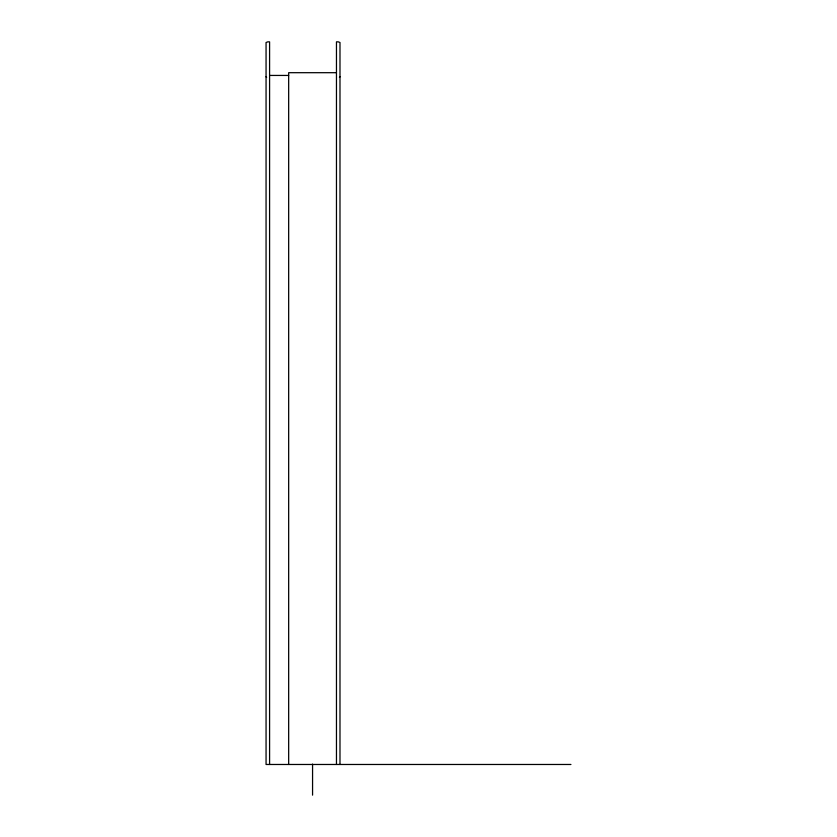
<?xml version="1.0" encoding="UTF-8"?>
<svg xmlns="http://www.w3.org/2000/svg" width="837" height="837" viewBox="0 0 837 837"><rect width="100%" height="100%" fill="white"/><g stroke="black" fill="none" stroke-linecap="round" stroke-linejoin="round"><path stroke-width="1.26" d="M339.989 76.732L339.435 77.37M336.464 72.693L288.671 72.693L288.671 764.474M269.587 75.435L288.671 75.435M570.939 764.474L266.061 764.474L266.061 42.499L267.83 41.85L269.587 41.85L269.587 764.474M266.626 77.37L266.061 76.732M339.989 764.474L339.989 42.499L338.232 41.85L336.464 41.85L336.464 764.474M312.567 764.097L312.567 795.15"/></g></svg>
